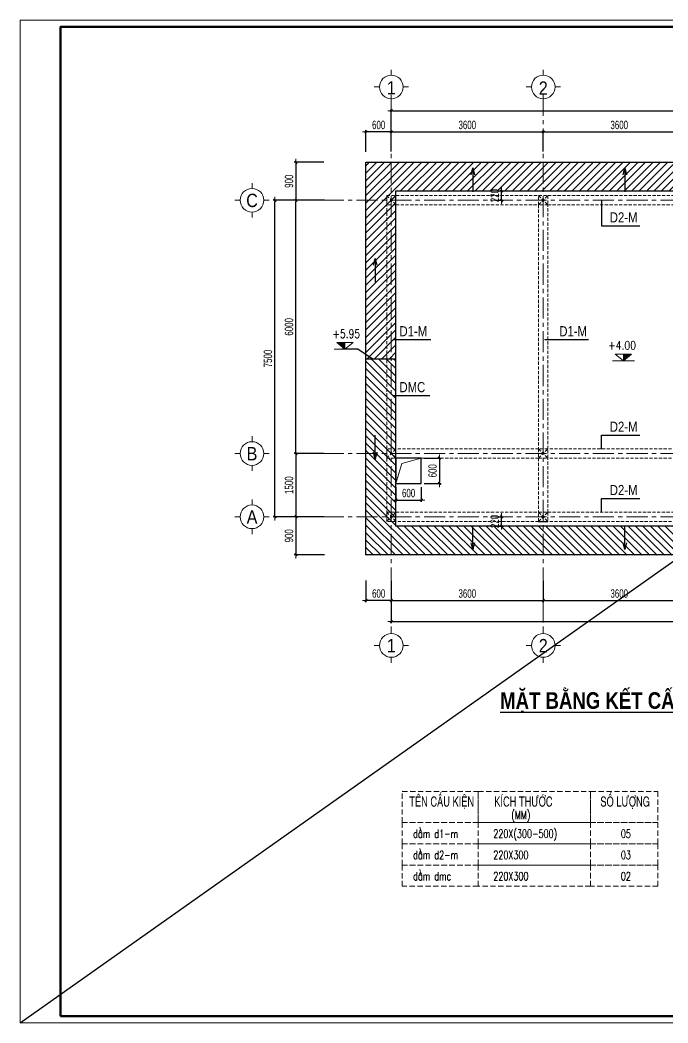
# Model space of a CAD drawing. Header units: millimetres. Extents: x -295047 to 29144, y -724756 to -246879.
# Drawn here: x -72704 to -57354, y -368365 to -344605 of the extents above; entities that cross this region are included whole.
import ezdxf
from ezdxf.enums import TextEntityAlignment as Align

# ---------------------------------------------------------------- set-up
doc = ezdxf.new("R2010")
doc.units = ezdxf.units.MM
doc.header["$MEASUREMENT"] = 0
doc.header["$PDMODE"] = 32
for name, pattern in [('CENTERX2', [4, 2.5, -0.5, 0.5, -0.5]), ('DASHDOT', [1, 0.5, -0.25, 0, -0.25]), ('HIDDEN', [0.375, 0.25, -0.125])]:
    doc.linetypes.add(name, pattern=pattern)
doc.layers.get('Defpoints').update_dxf_attribs({"color": 1})
doc.layers.add('KCS_Plotter', color=11, linetype='Continuous', plot=False)
for name, color, linetype, lineweight in [('Khungten_LCDI', 7, 'Continuous', 5), ('LC Dim', 8, 'Continuous', 18), ('LC Hatch', 252, 'Continuous', 9), ('LC ISO', 153, 'Continuous', 13), ('LC MANH DUT', 35, 'HIDDEN', 5), ('LC Net manh', 219, 'Continuous', 5), ('LC Net thay', 7, 'Continuous', 25), ('LC Net truc', 79, 'DASHDOT', 13), ('LC Text1', 3, 'Continuous', 20), ('LC Text2', 7, 'Continuous', 25)]:
    doc.layers.add(name, color=color, linetype=linetype, lineweight=lineweight)
doc.styles.add('HOATBIF', font='hoatbif.shx', dxfattribs={"width": 0.7})
doc.styles.add('Khungten', font='VHAVAN_1.TTF', dxfattribs={"width": 0.9, "height": 5000})
doc.styles.add('LC 1', font='VHAVANB_1.TTF')
doc.styles.add('LC 2', font='VHARIALN_1.TTF', dxfattribs={"width": 0.7})
doc.styles.add('LC 3', font='vnsimli.shx', dxfattribs={"width": 0.75})
doc.styles.add('LC3', font='VHARIALB_1.TTF', dxfattribs={"width": 0.8})
doc.styles.add('T1', font='Vnsimli.shx', dxfattribs={"width": 0.8})
doc.styles.add('T2', font='VHARIAL_1.TTF', dxfattribs={"width": 0.8})
doc.styles.add('Title', font='VHBLACK_1.TTF', dxfattribs={"width": 0.8})
doc.dimstyles.new('DIM CHUAN', dxfattribs={"dimscale": 60, "dimtxt": 2.5, "dimasz": 0.35, "dimexe": 0.5, "dimexo": 0, "dimgap": 0.8, "dimtad": 1, "dimdec": 0, "dimzin": 0, "dimdsep": 46, "dimtxsty": 'HOATBIF', "dimblk1": 'DOT', "dimblk2": 'DOT', "dimsah": 1, "dimcen": -1, "dimdle": 1, "dimclrd": 256, "dimclre": 256, "dimclrt": 4, "dimadec": 3, "dimazin": 2, "dimtfac": 0.333333, "dimtdec": 0, "dimtix": 1, "dimtmove": 2, "dimatfit": 3, "dimldrblk": 'DOT', "dimfxl": 1, "dimtvp": 0.833333, "dimtolj": 1, "dimtzin": 0, "dimarcsym": 0})

# ---------------------------------------------------------------- blocks, each defined once
blk = doc.blocks.new('DOT')
at = {"layer": 'LC Dim'}
blk.add_line((-3, 0), (3, 0), dxfattribs=at)
at = {"layer": 'LC Dim', "color": 4}
blk.add_line((-1, -1), (1, 1), dxfattribs=at)
blk.add_lwpolyline([(0.5, 1), (-1, -0.5), (-0.5, -1), (1, 0.5)], close=True, dxfattribs=at)
blk = doc.blocks.new('*D512')
at = {"layer": 'Defpoints', "color": 0, "ltscale": 2, "transparency": 16777216}
for p in [(-63908, -357891), (-49508, -357891), (-49508, -358857)]:
    blk.add_point(p, dxfattribs=at)
at = {"layer": 'LC Dim', "lineweight": -2, "ltscale": 2, "transparency": 16777216}
for p, q in [((-63908, -357891), (-63908, -358897)), ((-49508, -357891), (-49508, -358897)), ((-63880, -358857), (-49536, -358857))]:
    blk.add_line(p, q, dxfattribs=at)
at = {"layer": 'LC Dim', "lineweight": -2, "ltscale": 2, "transparency": 16777216, "xscale": 28, "yscale": 28, "zscale": 28, "rotation": 180}
blk.add_blockref('DOT', (-63908, -358857), dxfattribs=at)
at = {"layer": 'LC Dim', "lineweight": -2, "ltscale": 2, "transparency": 16777216, "xscale": 28, "yscale": 28, "zscale": 28}
blk.add_blockref('DOT', (-49508, -358857), dxfattribs=at)
at = {"layer": 'LC Dim', "color": 4, "ltscale": 2, "transparency": 16777216, "insert": (-56708, -358693), "char_height": 200, "attachment_point": 5, "style": 'HOATBIF'}
blk.add_mtext('\\A1;14400', dxfattribs=at)
blk = doc.blocks.new('*D505')
at = {"layer": 'Defpoints', "color": 0, "ltscale": 2, "transparency": 16777216}
for p in [(-66667, -348874), (-66196, -348874), (-66196, -356374)]:
    blk.add_point(p, dxfattribs=at)
at = {"layer": 'LC Dim', "lineweight": -2, "ltscale": 2, "transparency": 16777216}
for p, q in [((-66196, -348874), (-66707, -348874)), ((-66667, -356346), (-66667, -348902)), ((-66196, -356374), (-66707, -356374))]:
    blk.add_line(p, q, dxfattribs=at)
at = {"layer": 'LC Dim', "lineweight": -2, "ltscale": 2, "transparency": 16777216, "xscale": 28, "yscale": 28, "zscale": 28}
for p, rotation in [((-66667, -348874), 90), ((-66667, -356374), 270)]:
    blk.add_blockref('DOT', p, dxfattribs=dict(at, rotation=rotation))
at = {"layer": 'LC Dim', "color": 4, "ltscale": 2, "transparency": 16777216, "insert": (-66831, -352624), "char_height": 200, "attachment_point": 5, "rotation": 90, "style": 'HOATBIF'}
blk.add_mtext('\\A1;7500', dxfattribs=at)
blk = doc.blocks.new('TTRUC')
at = {"layer": 'LC ISO'}
for p, q in [((0, 6.95), (0, 10.13)), ((-6.95, 0), (-10.13, 0)), ((6.95, 0), (10.13, 0)), ((0, -6.95), (0, -10.13))]:
    blk.add_line(p, q, dxfattribs=at)
at = {"layer": 'LC Net manh'}
blk.add_circle((0, 0), 6.95, dxfattribs=at)
blk = doc.blocks.new('TIEUDE1')
at = {"layer": 'LC Text2', "color": 7, "style": 'LC 1'}
blk.add_attdef('TIªU§Ò', text='', height=5, dxfattribs=at).set_placement((0, 0), align=Align.BOTTOM_CENTER)
blk.add_attdef('TL', text='', height=3, dxfattribs=at).set_placement((0, -2), align=Align.TOP_CENTER)
blk = doc.blocks.new('Caodo1')
at = {"layer": 'LC Text1'}
blk.add_hatch(color=256, dxfattribs=at).paths.add_polyline_path([(0, 200), (0, 0), (243, 200)])
for p, q in [((324, 0), (-324, 0)), ((0, 0), (0, 200))]:
    blk.add_line(p, q, dxfattribs=at)
blk.add_lwpolyline([(-243, 200), (243, 200), (0, 0), (0, 0)], close=True, dxfattribs=at)
at = {"layer": 'LC Text1', "style": 'T1', "width": 0.8}
blk.add_attdef('%%P0,00', text='', height=250, dxfattribs=at).set_placement((-39, 460), align=Align.MIDDLE_CENTER)
blk = doc.blocks.new('*D506')
at = {"layer": 'Defpoints', "color": 0, "ltscale": 2, "transparency": 16777216}
for p in [(-63908, -357891), (-60308, -357891), (-60308, -358357)]:
    blk.add_point(p, dxfattribs=at)
at = {"layer": 'LC Dim', "lineweight": -2, "ltscale": 2, "transparency": 16777216}
for p, q in [((-63908, -357891), (-63908, -358397)), ((-60308, -357891), (-60308, -358397)), ((-63880, -358357), (-60336, -358357))]:
    blk.add_line(p, q, dxfattribs=at)
at = {"layer": 'LC Dim', "lineweight": -2, "ltscale": 2, "transparency": 16777216, "xscale": 28, "yscale": 28, "zscale": 28, "rotation": 180}
blk.add_blockref('DOT', (-63908, -358357), dxfattribs=at)
at = {"layer": 'LC Dim', "lineweight": -2, "ltscale": 2, "transparency": 16777216, "xscale": 28, "yscale": 28, "zscale": 28}
blk.add_blockref('DOT', (-60308, -358357), dxfattribs=at)
at = {"layer": 'LC Dim', "color": 4, "ltscale": 2, "transparency": 16777216, "insert": (-62108, -358193), "char_height": 200, "attachment_point": 5, "style": 'HOATBIF'}
blk.add_mtext('\\A1;3600', dxfattribs=at)
blk = doc.blocks.new('*D507')
at = {"layer": 'Defpoints', "color": 0, "ltscale": 2, "transparency": 16777216}
for p in [(-60308, -357891), (-56708, -357891), (-56708, -358357)]:
    blk.add_point(p, dxfattribs=at)
at = {"layer": 'LC Dim', "lineweight": -2, "ltscale": 2, "transparency": 16777216}
for p, q in [((-60308, -357891), (-60308, -358397)), ((-56708, -357891), (-56708, -358397)), ((-60280, -358357), (-56736, -358357))]:
    blk.add_line(p, q, dxfattribs=at)
at = {"layer": 'LC Dim', "lineweight": -2, "ltscale": 2, "transparency": 16777216, "xscale": 28, "yscale": 28, "zscale": 28, "rotation": 180}
blk.add_blockref('DOT', (-60308, -358357), dxfattribs=at)
at = {"layer": 'LC Dim', "lineweight": -2, "ltscale": 2, "transparency": 16777216, "xscale": 28, "yscale": 28, "zscale": 28}
blk.add_blockref('DOT', (-56708, -358357), dxfattribs=at)
at = {"layer": 'LC Dim', "color": 4, "ltscale": 2, "transparency": 16777216, "insert": (-58508, -358193), "char_height": 200, "attachment_point": 5, "style": 'HOATBIF'}
blk.add_mtext('\\A1;3600', dxfattribs=at)
blk = doc.blocks.new('*D508')
at = {"layer": 'Defpoints', "color": 0, "ltscale": 2, "transparency": 16777216}
for p in [(-66167, -348874), (-65509, -348874), (-65509, -354874)]:
    blk.add_point(p, dxfattribs=at)
at = {"layer": 'LC Dim', "lineweight": -2, "ltscale": 2, "transparency": 16777216}
for p, q in [((-65509, -348874), (-66207, -348874)), ((-66167, -354846), (-66167, -348902)), ((-65509, -354874), (-66207, -354874))]:
    blk.add_line(p, q, dxfattribs=at)
at = {"layer": 'LC Dim', "lineweight": -2, "ltscale": 2, "transparency": 16777216, "xscale": 28, "yscale": 28, "zscale": 28}
for p, rotation in [((-66167, -348874), 90), ((-66167, -354874), 270)]:
    blk.add_blockref('DOT', p, dxfattribs=dict(at, rotation=rotation))
at = {"layer": 'LC Dim', "color": 4, "ltscale": 2, "transparency": 16777216, "insert": (-66331, -351874), "char_height": 200, "attachment_point": 5, "rotation": 90, "style": 'HOATBIF'}
blk.add_mtext('\\A1;6000', dxfattribs=at)
blk = doc.blocks.new('*D509')
at = {"layer": 'Defpoints', "color": 0, "ltscale": 2, "transparency": 16777216}
for p in [(-65509, -354874), (-66167, -356374), (-65509, -356374)]:
    blk.add_point(p, dxfattribs=at)
at = {"layer": 'LC Dim', "lineweight": -2, "ltscale": 2, "transparency": 16777216}
for p, q in [((-65509, -354874), (-66207, -354874)), ((-66167, -354902), (-66167, -356346)), ((-65509, -356374), (-66207, -356374))]:
    blk.add_line(p, q, dxfattribs=at)
at = {"layer": 'LC Dim', "lineweight": -2, "ltscale": 2, "transparency": 16777216, "xscale": 28, "yscale": 28, "zscale": 28}
for p, rotation in [((-66167, -354874), 90), ((-66167, -356374), 270)]:
    blk.add_blockref('DOT', p, dxfattribs=dict(at, rotation=rotation))
at = {"layer": 'LC Dim', "color": 4, "ltscale": 2, "transparency": 16777216, "insert": (-66331, -355624), "char_height": 200, "attachment_point": 5, "rotation": 90, "style": 'HOATBIF'}
blk.add_mtext('\\A1;1500', dxfattribs=at)
blk = doc.blocks.new('lcdi KC')
at = {"layer": 'Defpoints', "lineweight": 0}
blk.add_lwpolyline([(-1200, -14850), (-1200, 14850), (40800, 14850), (40800, -14850)], close=True, dxfattribs=at)
at = {"layer": 'Khungten_LCDI', "color": 5, "lineweight": 60}
blk.add_lwpolyline([(0, -14650), (0, 14650), (40600, 14650), (40600, -14650)], close=True, dxfattribs=at)
at = {"color": 7, "style": 'Khungten', "width": 0.8}
for tag, p in [('REVISION', (39499, -10746)), ('NGAYHT', (39546, -11609))]:
    blk.add_attdef(tag, text='', height=200, dxfattribs=at).set_placement(p, align=Align.CENTER)
at = {"layer": 'LC Text1', "style": 'Title', "width": 1.485915}
for tag, p, p2 in [('TENBANVE1', (36913, -8886), (40339, -8886)), ('TENBANVE2', (36913, -9562), (40339, -9562))]:
    blk.add_attdef(tag, text='', height=250, dxfattribs=at).set_placement(p, p2, align=Align.FIT)
at = {"layer": 'LC Text1', "style": 'Title', "width": 0.7}
blk.add_attdef('SOBANVE', text='', height=250, dxfattribs=at).set_placement((39562, -13896), align=Align.CENTER)
blk = doc.blocks.new('*D432')
at = {"layer": 'Defpoints', "color": 0, "ltscale": 2, "transparency": 16777216}
for p in [(-63130, -354984), (-63130, -355584), (-62767, -355584)]:
    blk.add_point(p, dxfattribs=at)
at = {"layer": 'LC Dim', "lineweight": -2, "ltscale": 2, "transparency": 16777216}
for p, q in [((-63130, -354984), (-62727, -354984)), ((-62767, -355012), (-62767, -355556)), ((-63130, -355584), (-62727, -355584))]:
    blk.add_line(p, q, dxfattribs=at)
at = {"layer": 'LC Dim', "lineweight": -2, "ltscale": 2, "transparency": 16777216, "xscale": 28, "yscale": 28, "zscale": 28}
for p, rotation in [((-62767, -354984), 90), ((-62767, -355584), 270)]:
    blk.add_blockref('DOT', p, dxfattribs=dict(at, rotation=rotation))
at = {"layer": 'LC Dim', "color": 4, "ltscale": 2, "transparency": 16777216, "insert": (-62931, -355284), "char_height": 200, "attachment_point": 5, "rotation": 90, "style": 'HOATBIF'}
blk.add_mtext('\\A1;600', dxfattribs=at)
blk = doc.blocks.new('*D433')
at = {"layer": 'Defpoints', "color": 0, "ltscale": 2, "transparency": 16777216}
for p in [(-63798, -355669), (-63198, -355669), (-63198, -355977)]:
    blk.add_point(p, dxfattribs=at)
at = {"layer": 'LC Dim', "lineweight": -2, "ltscale": 2, "transparency": 16777216}
for p, q in [((-63798, -355669), (-63798, -356017)), ((-63198, -355669), (-63198, -356017)), ((-63770, -355977), (-63226, -355977))]:
    blk.add_line(p, q, dxfattribs=at)
at = {"layer": 'LC Dim', "lineweight": -2, "ltscale": 2, "transparency": 16777216, "xscale": 28, "yscale": 28, "zscale": 28, "rotation": 180}
blk.add_blockref('DOT', (-63798, -355977), dxfattribs=at)
at = {"layer": 'LC Dim', "lineweight": -2, "ltscale": 2, "transparency": 16777216, "xscale": 28, "yscale": 28, "zscale": 28}
blk.add_blockref('DOT', (-63198, -355977), dxfattribs=at)
at = {"layer": 'LC Dim', "color": 4, "ltscale": 2, "transparency": 16777216, "insert": (-63498, -355813), "char_height": 200, "attachment_point": 5, "style": 'HOATBIF'}
blk.add_mtext('\\A1;600', dxfattribs=at)
blk = doc.blocks.new('*D434')
at = {"layer": 'Defpoints', "color": 0, "ltscale": 2, "transparency": 16777216}
for p in [(-64508, -357881), (-63908, -357891), (-64508, -358357)]:
    blk.add_point(p, dxfattribs=at)
at = {"layer": 'LC Dim', "lineweight": -2, "ltscale": 2, "transparency": 16777216}
for p, q in [((-64508, -357881), (-64508, -358397)), ((-63908, -357891), (-63908, -358397)), ((-63936, -358357), (-64480, -358357))]:
    blk.add_line(p, q, dxfattribs=at)
at = {"layer": 'LC Dim', "lineweight": -2, "ltscale": 2, "transparency": 16777216, "xscale": 28, "yscale": 28, "zscale": 28, "rotation": 180}
blk.add_blockref('DOT', (-64508, -358357), dxfattribs=at)
at = {"layer": 'LC Dim', "lineweight": -2, "ltscale": 2, "transparency": 16777216, "xscale": 28, "yscale": 28, "zscale": 28}
blk.add_blockref('DOT', (-63908, -358357), dxfattribs=at)
at = {"layer": 'LC Dim', "color": 4, "ltscale": 2, "transparency": 16777216, "insert": (-64208, -358193), "char_height": 200, "attachment_point": 5, "style": 'HOATBIF'}
blk.add_mtext('\\A1;600', dxfattribs=at)
blk = doc.blocks.new('*D436')
at = {"layer": 'Defpoints', "color": 0, "ltscale": 2, "transparency": 16777216}
for p in [(-65509, -356374), (-66167, -357274), (-65495, -357274)]:
    blk.add_point(p, dxfattribs=at)
at = {"layer": 'LC Dim', "lineweight": -2, "ltscale": 2, "transparency": 16777216}
for p, q in [((-65509, -356374), (-66207, -356374)), ((-66167, -356402), (-66167, -357246)), ((-65495, -357274), (-66207, -357274))]:
    blk.add_line(p, q, dxfattribs=at)
at = {"layer": 'LC Dim', "lineweight": -2, "ltscale": 2, "transparency": 16777216, "xscale": 28, "yscale": 28, "zscale": 28}
for p, rotation in [((-66167, -356374), 90), ((-66167, -357274), 270)]:
    blk.add_blockref('DOT', p, dxfattribs=dict(at, rotation=rotation))
at = {"layer": 'LC Dim', "color": 4, "ltscale": 2, "transparency": 16777216, "insert": (-66331, -356824), "char_height": 200, "attachment_point": 5, "rotation": 90, "style": 'HOATBIF'}
blk.add_mtext('\\A1;900', dxfattribs=at)
blk = doc.blocks.new('*D437')
at = {"layer": 'Defpoints', "color": 0, "ltscale": 2, "transparency": 16777216}
for p in [(-65509, -347974), (-66167, -348874), (-65495, -348874)]:
    blk.add_point(p, dxfattribs=at)
at = {"layer": 'LC Dim', "lineweight": -2, "ltscale": 2, "transparency": 16777216}
for p, q in [((-65509, -347974), (-66207, -347974)), ((-66167, -348002), (-66167, -348846)), ((-65495, -348874), (-66207, -348874))]:
    blk.add_line(p, q, dxfattribs=at)
at = {"layer": 'LC Dim', "lineweight": -2, "ltscale": 2, "transparency": 16777216, "xscale": 28, "yscale": 28, "zscale": 28}
for p, rotation in [((-66167, -347974), 90), ((-66167, -348874), 270)]:
    blk.add_blockref('DOT', p, dxfattribs=dict(at, rotation=rotation))
at = {"layer": 'LC Dim', "color": 4, "ltscale": 2, "transparency": 16777216, "insert": (-66331, -348424), "char_height": 200, "attachment_point": 5, "rotation": 90, "style": 'HOATBIF'}
blk.add_mtext('\\A1;900', dxfattribs=at)
blk = doc.blocks.new('*D440')
at = {"layer": 'Defpoints', "color": 0, "ltscale": 2, "transparency": 16777216}
for p in [(-49508, -346755), (-63908, -347721), (-49508, -347721)]:
    blk.add_point(p, dxfattribs=at)
at = {"layer": 'LC Dim', "lineweight": -2, "ltscale": 2, "transparency": 16777216}
for p, q in [((-63908, -347721), (-63908, -346715)), ((-63880, -346755), (-49536, -346755)), ((-49508, -347721), (-49508, -346715))]:
    blk.add_line(p, q, dxfattribs=at)
at = {"layer": 'LC Dim', "lineweight": -2, "ltscale": 2, "transparency": 16777216, "xscale": 28, "yscale": 28, "zscale": 28, "rotation": 180}
blk.add_blockref('DOT', (-63908, -346755), dxfattribs=at)
at = {"layer": 'LC Dim', "lineweight": -2, "ltscale": 2, "transparency": 16777216, "xscale": 28, "yscale": 28, "zscale": 28}
blk.add_blockref('DOT', (-49508, -346755), dxfattribs=at)
at = {"layer": 'LC Dim', "color": 4, "ltscale": 2, "transparency": 16777216, "insert": (-56708, -346591), "char_height": 200, "attachment_point": 5, "style": 'HOATBIF'}
blk.add_mtext('\\A1;14400', dxfattribs=at)
blk = doc.blocks.new('*D441')
at = {"layer": 'Defpoints', "color": 0, "ltscale": 2, "transparency": 16777216}
for p in [(-60308, -347255), (-63908, -347721), (-60308, -347721)]:
    blk.add_point(p, dxfattribs=at)
at = {"layer": 'LC Dim', "lineweight": -2, "ltscale": 2, "transparency": 16777216}
for p, q in [((-63908, -347721), (-63908, -347215)), ((-63880, -347255), (-60336, -347255)), ((-60308, -347721), (-60308, -347215))]:
    blk.add_line(p, q, dxfattribs=at)
at = {"layer": 'LC Dim', "lineweight": -2, "ltscale": 2, "transparency": 16777216, "xscale": 28, "yscale": 28, "zscale": 28, "rotation": 180}
blk.add_blockref('DOT', (-63908, -347255), dxfattribs=at)
at = {"layer": 'LC Dim', "lineweight": -2, "ltscale": 2, "transparency": 16777216, "xscale": 28, "yscale": 28, "zscale": 28}
blk.add_blockref('DOT', (-60308, -347255), dxfattribs=at)
at = {"layer": 'LC Dim', "color": 4, "ltscale": 2, "transparency": 16777216, "insert": (-62108, -347091), "char_height": 200, "attachment_point": 5, "style": 'HOATBIF'}
blk.add_mtext('\\A1;3600', dxfattribs=at)
blk = doc.blocks.new('*D442')
at = {"layer": 'Defpoints', "color": 0, "ltscale": 2, "transparency": 16777216}
for p in [(-56708, -347255), (-60308, -347721), (-56708, -347721)]:
    blk.add_point(p, dxfattribs=at)
at = {"layer": 'LC Dim', "lineweight": -2, "ltscale": 2, "transparency": 16777216}
for p, q in [((-60308, -347721), (-60308, -347215)), ((-60280, -347255), (-56736, -347255)), ((-56708, -347721), (-56708, -347215))]:
    blk.add_line(p, q, dxfattribs=at)
at = {"layer": 'LC Dim', "lineweight": -2, "ltscale": 2, "transparency": 16777216, "xscale": 28, "yscale": 28, "zscale": 28, "rotation": 180}
blk.add_blockref('DOT', (-60308, -347255), dxfattribs=at)
at = {"layer": 'LC Dim', "lineweight": -2, "ltscale": 2, "transparency": 16777216, "xscale": 28, "yscale": 28, "zscale": 28}
blk.add_blockref('DOT', (-56708, -347255), dxfattribs=at)
at = {"layer": 'LC Dim', "color": 4, "ltscale": 2, "transparency": 16777216, "insert": (-58508, -347091), "char_height": 200, "attachment_point": 5, "style": 'HOATBIF'}
blk.add_mtext('\\A1;3600', dxfattribs=at)
blk = doc.blocks.new('*D443')
at = {"layer": 'Defpoints', "color": 0, "ltscale": 2, "transparency": 16777216}
for p in [(-64508, -347255), (-64508, -347731), (-63908, -347721)]:
    blk.add_point(p, dxfattribs=at)
at = {"layer": 'LC Dim', "lineweight": -2, "ltscale": 2, "transparency": 16777216}
for p, q in [((-64508, -347731), (-64508, -347215)), ((-63936, -347255), (-64480, -347255)), ((-63908, -347721), (-63908, -347215))]:
    blk.add_line(p, q, dxfattribs=at)
at = {"layer": 'LC Dim', "lineweight": -2, "ltscale": 2, "transparency": 16777216, "xscale": 28, "yscale": 28, "zscale": 28, "rotation": 180}
blk.add_blockref('DOT', (-64508, -347255), dxfattribs=at)
at = {"layer": 'LC Dim', "lineweight": -2, "ltscale": 2, "transparency": 16777216, "xscale": 28, "yscale": 28, "zscale": 28}
blk.add_blockref('DOT', (-63908, -347255), dxfattribs=at)
at = {"layer": 'LC Dim', "color": 4, "ltscale": 2, "transparency": 16777216, "insert": (-64208, -347091), "char_height": 200, "attachment_point": 5, "style": 'HOATBIF'}
blk.add_mtext('\\A1;600', dxfattribs=at)
blk = doc.blocks.new('*D382')
at = {"layer": 'Defpoints', "color": 0, "ltscale": 2, "transparency": 16777216}
for p in [(-61440, -356374), (-61294, -356374), (-61440, -356594)]:
    blk.add_point(p, dxfattribs=at)
at = {"layer": 'LC Dim', "lineweight": -2, "ltscale": 2, "transparency": 16777216}
for p, q in [((-61440, -356374), (-61254, -356374)), ((-61294, -356346), (-61294, -356318)), ((-61294, -356594), (-61294, -356374)), ((-61440, -356594), (-61254, -356594)), ((-61294, -356622), (-61294, -356650))]:
    blk.add_line(p, q, dxfattribs=at)
at = {"layer": 'LC Dim', "lineweight": -2, "ltscale": 2, "transparency": 16777216, "xscale": 28, "yscale": 28, "zscale": 28}
for p, rotation in [((-61294, -356374), 270), ((-61294, -356594), 90)]:
    blk.add_blockref('DOT', p, dxfattribs=dict(at, rotation=rotation))
at = {"layer": 'LC Dim', "color": 4, "ltscale": 2, "transparency": 16777216, "insert": (-61458, -356484), "char_height": 200, "attachment_point": 5, "rotation": 90, "style": 'HOATBIF'}
blk.add_mtext('\\A1;220', dxfattribs=at)
blk = doc.blocks.new('*D383')
at = {"layer": 'Defpoints', "color": 0, "ltscale": 2, "transparency": 16777216}
for p in [(-61440, -348654), (-61294, -348654), (-61440, -348874)]:
    blk.add_point(p, dxfattribs=at)
at = {"layer": 'LC Dim', "lineweight": -2, "ltscale": 2, "transparency": 16777216}
for p, q in [((-61440, -348654), (-61254, -348654)), ((-61294, -348626), (-61294, -348598)), ((-61294, -348874), (-61294, -348654)), ((-61440, -348874), (-61254, -348874)), ((-61294, -348902), (-61294, -348930))]:
    blk.add_line(p, q, dxfattribs=at)
at = {"layer": 'LC Dim', "lineweight": -2, "ltscale": 2, "transparency": 16777216, "xscale": 28, "yscale": 28, "zscale": 28}
for p, rotation in [((-61294, -348654), 270), ((-61294, -348874), 90)]:
    blk.add_blockref('DOT', p, dxfattribs=dict(at, rotation=rotation))
at = {"layer": 'LC Dim', "color": 4, "ltscale": 2, "transparency": 16777216, "insert": (-61458, -348764), "char_height": 200, "attachment_point": 5, "rotation": 90, "style": 'HOATBIF'}
blk.add_mtext('\\A1;220', dxfattribs=at)

msp = doc.modelspace()

# ---------------------------------------------------------------- hatches: boundary and pattern name
at = {"layer": 'LC Hatch', "ltscale": 2}
h = msp.add_hatch(dxfattribs=at)
h.set_pattern_fill('ANSI31', color=256, scale=1000)
h.paths.add_polyline_path([(-48908.2, -347974.4), (-64508.2, -347974.4), (-64508.2, -352629.4), (-63798.2, -352629.4), (-63798.2, -348654.4), (-49618.2, -348654.4), (-49618.2, -348984.4), (-49618.2, -352629.4), (-48908.2, -352629.4)])
h = msp.add_hatch(dxfattribs=at)
h.set_pattern_fill('ANSI31', color=256, scale=1000, angle=90)
h.paths.add_polyline_path([(-48908.2, -357284.4), (-64508.2, -357284.4), (-64508.2, -352629.4), (-63798.2, -352629.4), (-63798.2, -356494.4), (-63798.2, -356594.4), (-49618.2, -356594.4), (-49618.2, -356274.4), (-49618.2, -352629.4), (-48908.2, -352629.4)])

# ---------------------------------------------------------------- linework, layer by layer
at = {"layer": 'KCS_Plotter', "ltscale": 2}
msp.add_line((-72704.2, -368365.3), (-39104.2, -344605.3), dxfattribs=at)
at = {"layer": 'LC Hatch', "ltscale": 2}
for p, q in [((-63798.2, -355584.4), (-63660.1, -355112.3)), ((-63660.1, -355112.3), (-63198.2, -354984.4))]:
    msp.add_line(p, q, dxfattribs=at)
at = {"layer": 'LC MANH DUT', "ltscale": 300}
for p, q in [((-64018.2, -348764.4), (-49398.2, -348764.4)), ((-64018.2, -354984.4), (-64018.2, -348764.4)), ((-64018.2, -348984.4), (-63798.2, -348764.4)), ((-64018.2, -348764.4), (-63798.2, -348984.4)), ((-60418.2, -348984.4), (-60198.2, -348764.4)), ((-60418.2, -348764.4), (-60198.2, -348984.4)), ((-63798.2, -348984.4), (-60418.2, -348984.4)), ((-60418.2, -348984.4), (-60418.2, -354764.4)), ((-60198.2, -354764.4), (-60198.2, -348984.4)), ((-60198.2, -348984.4), (-56818.2, -348984.4)), ((-64018.2, -354764.4), (-64018.2, -356484.4)), ((-64018.2, -354764.4), (-63798.2, -354984.4)), ((-64018.2, -354984.4), (-63798.2, -354764.4)), ((-60418.2, -354764.4), (-63798.2, -354764.4)), ((-60418.2, -354764.4), (-60198.2, -354984.4)), ((-60418.2, -354984.4), (-60198.2, -354764.4)), ((-56818.2, -354764.4), (-60198.2, -354764.4)), ((-60418.2, -354984.4), (-63798.2, -354984.4)), ((-60418.2, -354984.4), (-60418.2, -356264.4)), ((-60198.2, -356264.4), (-60198.2, -354984.4)), ((-56818.2, -354984.4), (-60198.2, -354984.4)), ((-64018.2, -356484.4), (-63798.2, -356264.4)), ((-64018.2, -356264.4), (-63798.2, -356484.4)), ((-63798.2, -356264.4), (-60418.2, -356264.4)), ((-60418.2, -356484.4), (-60198.2, -356264.4)), ((-60418.2, -356264.4), (-60198.2, -356484.4)), ((-60198.2, -356264.4), (-56818.2, -356264.4)), ((-60418.2, -356484.4), (-64018.2, -356484.4)), ((-56818.2, -356484.4), (-60198.2, -356484.4))]:
    msp.add_line(p, q, dxfattribs=at)
for points in [[(-64018.2, -348764.4), (-63798.2, -348764.4), (-63798.2, -348984.4), (-64018.2, -348984.4)], [(-60418.2, -348764.4), (-60198.2, -348764.4), (-60198.2, -348984.4), (-60418.2, -348984.4)], [(-64018.2, -354984.4), (-63798.2, -354984.4), (-63798.2, -354764.4), (-64018.2, -354764.4)], [(-60418.2, -354984.4), (-60198.2, -354984.4), (-60198.2, -354764.4), (-60418.2, -354764.4)], [(-64018.2, -356264.4), (-63798.2, -356264.4), (-63798.2, -356484.4), (-64018.2, -356484.4)], [(-60418.2, -356264.4), (-60198.2, -356264.4), (-60198.2, -356484.4), (-60418.2, -356484.4)]]:
    msp.add_lwpolyline(points, close=True, dxfattribs=at)
at = {"layer": 'LC MANH DUT', "ltscale": 500}
for points in [[(-63650, -362881.5), (-61850.6, -362881.5), (-61850.6, -363618.2), (-63650, -363618.2)], [(-61850.6, -362881.5), (-59186.4, -362881.5), (-59186.4, -363618.2), (-61850.6, -363618.2)], [(-59186.4, -362881.5), (-57591.6, -362881.5), (-57591.6, -363618.2), (-59186.4, -363618.2)], [(-63650, -363618.2), (-61850.6, -363618.2), (-61850.6, -364121.2), (-63650, -364121.2)], [(-61850.6, -363618.2), (-59186.4, -363618.2), (-59186.4, -364121.2), (-61850.6, -364121.2)], [(-59186.4, -363618.2), (-57591.6, -363618.2), (-57591.6, -364121.2), (-59186.4, -364121.2)], [(-63650, -364121.2), (-61850.6, -364121.2), (-61850.6, -364624.1), (-63650, -364624.1)], [(-61850.6, -364121.2), (-59186.4, -364121.2), (-59186.4, -364624.1), (-61850.6, -364624.1)], [(-59186.4, -364121.2), (-57591.6, -364121.2), (-57591.6, -364624.1), (-59186.4, -364624.1)], [(-63650, -364624.1), (-61850.6, -364624.1), (-61850.6, -365127.1), (-63650, -365127.1)], [(-61850.6, -364624.1), (-59186.4, -364624.1), (-59186.4, -365127.1), (-61850.6, -365127.1)], [(-59186.4, -364624.1), (-57591.6, -364624.1), (-57591.6, -365127.1), (-59186.4, -365127.1)]]:
    msp.add_lwpolyline(points, close=True, dxfattribs=at)
at = {"layer": 'LC Net thay'}
for p, q in [((-64508.2, -347974.4), (-48908.2, -347974.4)), ((-64508.2, -357274.4), (-64508.2, -347974.4)), ((-63798.2, -348654.4), (-49618.2, -348654.4)), ((-63798.2, -354984.4), (-63798.2, -348654.4)), ((-64508.2, -352629.4), (-63798.2, -352629.4)), ((-63798.2, -356594.4), (-63798.2, -354984.4)), ((-60308.2, -356594.4), (-63798.2, -356594.4)), ((-60418.2, -356484.4), (-60198.2, -356484.4)), ((-56708.2, -356594.4), (-60308.2, -356594.4)), ((-48908.2, -357274.4), (-64508.2, -357274.4))]:
    msp.add_line(p, q, dxfattribs=at)
at = {"layer": 'LC Net thay', "ltscale": 2}
msp.add_lwpolyline([(-63798.2, -355584.4), (-63198.2, -355584.4), (-63198.2, -354984.4), (-63798.2, -354984.4)], close=True, dxfattribs=at)
at = {"layer": 'LC Net truc', "linetype": 'CENTERX2', "ltscale": 200}
for p, q in [((-63908.2, -346375.3), (-63908.2, -359102.5)), ((-60308.2, -346375.3), (-60308.2, -359102.5)), ((-65532.4, -348874.4), (-47937.7, -348874.4)), ((-65532.4, -354874.4), (-47937.7, -354874.4)), ((-65532.4, -356374.4), (-47937.7, -356374.4))]:
    msp.add_line(p, q, dxfattribs=at)

# ---------------------------------------------------------------- block references
at = {"layer": 'LC ISO', "xscale": -40.31376784078886, "yscale": 40.31376784078886, "zscale": 40.31376784078886, "rotation": 180}
for p in [(-63908.2, -346190.3), (-60308.2, -346190.3)]:
    msp.add_blockref('TTRUC', p, dxfattribs=at)
at = {"layer": 'LC ISO', "xscale": 40.31376784078886, "yscale": 40.31376784078886, "zscale": 40.31376784078886}
for p in [(-67208.5, -348874.4), (-67208.5, -354874.4), (-67208.5, -356374.4), (-63908.2, -359422), (-60308.2, -359422)]:
    msp.add_blockref('TTRUC', p, dxfattribs=at)
at = {"layer": 'LC Net thay', "xscale": 0.8, "yscale": 0.8, "zscale": 0.8}
msp.add_blockref('lcdi KC', (-71744.2, -356485.3), dxfattribs=at)
at = {"layer": 'LC Text1'}
ref = msp.add_blockref('Caodo1', (-65006.8, -352405.9), dxfattribs=dict(at, xscale=-0.8, yscale=0.8, zscale=0.8))
ref.add_attrib('%%P0,00', '+5.95', dxfattribs={"layer": 'LC Text2', "color": 4, "height": 200, "style": 'T1', "width": 0.8}).set_placement((-64975.6, -352038.3), align=Align.MIDDLE_CENTER)
ref = msp.add_blockref('Caodo1', (-58409.2, -352679.3), dxfattribs=dict(at, xscale=0.8, yscale=0.8, zscale=0.8))
ref.add_attrib('%%P0,00', '+4.00', dxfattribs={"layer": 'LC Text2', "color": 4, "height": 200, "style": 'T1', "width": 0.8}).set_placement((-58440.4, -352311.7), align=Align.MIDDLE_CENTER)
at = {"layer": 'LC Text2'}
ref = msp.add_blockref('TIEUDE1', (-58114, -361041.9), dxfattribs=dict(at, xscale=80.00000000015463, yscale=80.00000000015463, zscale=80.00000000015463))
ref.add_attrib('TIªU§Ò', '%%UmÆt b»ng KÕT CÊU sµn m¸i', dxfattribs={"color": 7, "height": 393.953, "style": 'LC3', "width": 0.8}).set_placement((-58114, -361041.9), align=Align.BOTTOM_CENTER)

# ---------------------------------------------------------------- texts
at = {"layer": 'LC Text1', "ltscale": 0.2, "style": 'LC 1', "width": 0.9}
for s, p in [('1', (-63908.2, -346463.6)), ('2', (-60308.2, -346469.6)), ('c', (-67208.5, -349131.2)), ('b', (-67208.5, -355131.2)), ('a', (-67208.5, -356631.2)), ('1', (-63908.2, -359678.8)), ('2', (-60308.2, -359678.8))]:
    msp.add_text(s, height=315.7, dxfattribs=at).set_placement(p, align=Align.BOTTOM_CENTER)
at = {"layer": 'LC Text1', "style": 'T2', "width": 0.8}
for s, p in [('d2-m', (-58731.4, -349399.9)), ('d1-m', (-63714.5, -352097.2)), ('d1-m', (-59927.5, -352097.2)), ('dmc', (-63714.5, -353422)), ('d2-m', (-58731.4, -354358.9)), ('d2-m', (-58731.4, -355858.9))]:
    msp.add_text(s, height=240, dxfattribs=at).set_placement(p)
at = {"layer": 'LC Text1', "color": 3, "style": 'LC 3', "width": 0.7}
for s, height, p in [('(MM)', 198.41, (-61064.7, -363538.6)), ('dÇm d1-m', 198.41, (-63389.5, -363981.8)), ('220X(300-500)', 198.413, (-61491.4, -363981.8)), ('05', 198.41, (-58469, -363981.8)), ('dÇm d2-m', 198.41, (-63389.5, -364484.8)), ('220X300', 198.41, (-61491.4, -364484.8)), ('03', 198.41, (-58469, -364484.8)), ('dÇm dmc', 198.41, (-63389.5, -364987.8)), ('220X300', 198.41, (-61491.4, -364987.8)), ('02', 198.41, (-58469, -364987.8))]:
    msp.add_text(s, height=height, dxfattribs=at).set_placement(p)
at = {"layer": 'LC Text2', "lineweight": -2, "style": 'LC 2', "width": 0.8}
for s, p in [('tªn cÊu kiÖn', (-63482.9, -363239.8)), ('kÝch th\xadíc', (-61469.6, -363239.8)), ('sè l\xadîng', (-58955, -363239.8))]:
    msp.add_text(s, height=240, dxfattribs=at).set_placement(p)

# ---------------------------------------------------------------- dimensions: what is measured, and where the dimension line sits
at = {"layer": 'LC Dim', "ltscale": 2}
for base, p1, p2, picture, middle in [((-49508.2, -346755.4), (-63908.2, -347721.3), (-49508.2, -347721.3), '*D440', (-56708.2, -346591.4)), ((-64508.2, -347255.4), (-63908.2, -347721.3), (-64508.2, -347731.1), '*D443', (-64208.2, -347091.4)), ((-60308.2, -347255.4), (-63908.2, -347721.3), (-60308.2, -347721.3), '*D441', (-62108.2, -347091.4)), ((-56708.2, -347255.4), (-60308.2, -347721.3), (-56708.2, -347721.3), '*D442', (-58508.2, -347091.4)), ((-63198.2, -355976.7), (-63798.2, -355669.2), (-63198.2, -355669.2), '*D433', (-63498.2, -355812.7)), ((-64508.2, -358356.8), (-63908.2, -357890.9), (-64508.2, -357881.2), '*D434', (-64208.2, -358192.8)), ((-49508.2, -358856.8), (-63908.2, -357890.9), (-49508.2, -357890.9), '*D512', (-56708.2, -358692.8)), ((-60308.2, -358356.8), (-63908.2, -357890.9), (-60308.2, -357890.9), '*D506', (-62108.2, -358192.8)), ((-56708.2, -358356.8), (-60308.2, -357890.9), (-56708.2, -357890.9), '*D507', (-58508.2, -358192.8))]:
    dim = msp.add_linear_dim(base=base, p1=p1, p2=p2, dimstyle='DIM CHUAN', override={"dimscale": 80}, dxfattribs=at)
    dim.commit()
    dim.dimension.update_dxf_attribs({"geometry": picture, "text_midpoint": middle})
for base, p1, p2, picture, middle in [((-66167.4, -348874.4), (-65509, -347974.4), (-65494.8, -348874.4), '*D437', (-66331.4, -348424.4)), ((-61294.4, -348654.4), (-61439.9, -348874.4), (-61439.9, -348654.4), '*D383', (-61458.4, -348764.4)), ((-66667.4, -348874.4), (-66195.6, -356374.4), (-66195.6, -348874.4), '*D505', (-66831.4, -352624.4)), ((-66167.4, -348874.4), (-65509, -354874.4), (-65509, -348874.4), '*D508', (-66331.4, -351874.4)), ((-66167.4, -356374.4), (-65509, -354874.4), (-65509, -356374.4), '*D509', (-66331.4, -355624.4)), ((-62766.9, -355584.4), (-63130.3, -354984.4), (-63130.3, -355584.4), '*D432', (-62930.9, -355284.4)), ((-66167.4, -357274.4), (-65509, -356374.4), (-65494.8, -357274.4), '*D436', (-66331.4, -356824.4)), ((-61294.4, -356374.4), (-61439.9, -356594.4), (-61439.9, -356374.4), '*D382', (-61458.4, -356484.4))]:
    dim = msp.add_linear_dim(base=base, p1=p1, p2=p2, angle=90, dimstyle='DIM CHUAN', override={"dimscale": 80}, dxfattribs=at)
    dim.commit()
    dim.dimension.update_dxf_attribs({"geometry": picture, "text_midpoint": middle})

# ---------------------------------------------------------------- leaders
for points, override in [([(-61977.1, -348108.6), (-61977.1, -348673.2)], {"dimscale": 80, "dimasz": 2, "dimldrblk": 'Open30'}), ([(-58377.1, -348108.6), (-58377.1, -348673.2)], {"dimscale": 80, "dimasz": 2, "dimldrblk": 'Open30'}), ([(-58930.7, -348874.4), (-58930.7, -349479.9), (-58022.7, -349479.9)], {"dimscale": 80}), ([(-64291.4, -350254), (-64291.4, -350818.6)], {"dimscale": 80, "dimasz": 2, "dimldrblk": 'Open30'}), ([(-63866, -352177.2), (-62968.3, -352177.2)], {"dimscale": 80}), ([(-60266, -352177.2), (-59233.1, -352177.2)], {"dimscale": 80}), ([(-64365.1, -352629.4), (-64704.7, -352405.9), (-65080.7, -352405.9)], {"dimscale": 80}), ([(-63866, -353502), (-62994.2, -353502)], {"dimscale": 80}), ([(-64291.4, -355004.7), (-64291.4, -354440.1)], {"dimscale": 80, "dimasz": 2, "dimldrblk": 'Open30'}), ([(-58930.7, -354764.4), (-58930.7, -354438.9), (-58022.7, -354438.9)], {"dimscale": 80}), ([(-58930.7, -356264.4), (-58930.7, -355938.9), (-58022.7, -355938.9)], {"dimscale": 80}), ([(-61977.1, -357150.1), (-61977.1, -356585.5)], {"dimscale": 80, "dimasz": 2, "dimldrblk": 'Open30'}), ([(-58377.1, -357150.1), (-58377.1, -356585.5)], {"dimscale": 80, "dimasz": 2, "dimldrblk": 'Open30'})]:
    msp.add_leader(points, dimstyle='DIM CHUAN', override=override, dxfattribs=at)

doc.saveas('drawing.dxf')
